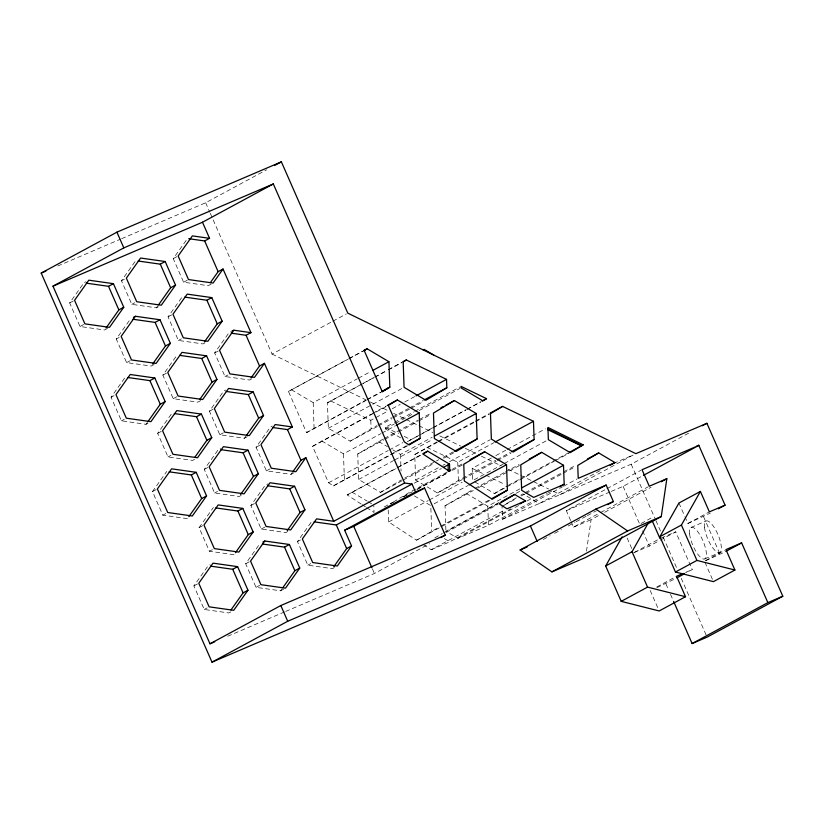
<?xml version="1.0" encoding="UTF-8"?>
<svg xmlns="http://www.w3.org/2000/svg" width="824" height="824" viewBox="0 0 824 824"><rect width="100%" height="100%" fill="white"/><g stroke="black" fill="none" stroke-linecap="round" stroke-linejoin="round"><path stroke-width="0.62" stroke-dasharray="4.12 3.09" d="M586.472 551.184L591.117 519.635L600.16 514.743M107.553 328.405L104.617 329.991L80.021 326.5L69.669 302.923L83.914 282.828L85.871 281.767M158.363 306.786L156.405 307.836L131.809 304.355L121.458 280.778L135.703 260.672M154.15 364.486L151.214 366.072L126.618 362.591L116.266 339.014L130.511 318.909M211.129 284.105L208.194 285.691L183.597 282.21L173.246 258.623L187.491 238.527M156.405 307.836L157.837 305.828M147.98 423.258L146.023 424.308L121.427 420.827L111.075 397.25L125.32 377.145M204.96 342.866L203.003 343.927L178.406 340.446L168.055 316.859L182.3 296.764M200.747 400.577L197.812 402.163L173.215 398.682L162.864 375.095L177.108 355M146.023 424.308L147.455 422.3M194.577 459.339L192.62 460.4L168.024 456.918L157.672 433.331L171.917 413.236M251.557 378.958L249.6 380.019L225.004 376.527L214.652 352.95L228.897 332.855L230.854 331.794M187.429 518.636L162.833 515.154L152.481 491.567L166.726 471.472M247.344 436.668L244.409 438.255L219.812 434.763L209.461 411.186L223.706 391.091L225.663 390.03M241.175 495.43L239.218 496.491L214.621 492.999L204.27 469.423L218.514 449.327L220.472 448.266M244.409 438.255L245.83 436.236M234.026 554.717L209.43 551.235L199.078 527.659L213.323 507.563M293.941 472.749L291.006 474.336L266.409 470.854L256.058 447.267L270.303 427.172L272.26 426.121M230.792 611.902L228.835 612.953L204.239 609.472L193.887 585.895L208.132 565.8L210.089 564.739M287.772 531.521L285.815 532.572L261.218 529.09L250.867 505.503L265.112 485.408L268.047 483.832M291.006 474.336L292.427 472.337M283.559 589.222L280.623 590.808L256.027 587.327L245.676 563.74L259.21 544.654M334.369 567.602L332.412 568.663L307.816 565.171L297.464 541.595L311.709 521.499M280.623 590.808L282.045 588.799M366.196 400.371L306.549 432.61L288.472 391.431L347.656 359.285M377.289 426.533L350.169 441.19L328.343 428.243L327.447 402.792L373.529 377.701M306.549 432.61L365.866 400.114M407.633 445.753L333.349 485.903L328.57 482.782L312.574 446.34L371.397 414.019M350.169 441.19L376.743 425.627M401.937 480.783L380.461 492.392L358.636 479.444L357.74 453.993L383.191 439.038M333.349 485.903L406.551 445.702M432.281 427.986L407.169 441.777L465.941 410.012M361.159 504.041L347.203 494.936L396.035 468.279M462.326 479.537L437.462 492.979L415.636 480.032L414.74 454.57L437.029 441.839M380.461 492.392L401.381 479.887M437.462 492.979L458.391 480.464L495.688 460.307M445.887 529.956L445.032 505.771L473.872 488.993M388.197 509.984L388.619 521.963L416.501 540.153L439.594 526.804M474.82 481.906L494.462 493.555L507.46 485.789M434.815 537.876L442.344 533.571M516.349 497.799L502.032 506.358L502.486 519.264L631.174 464.221L691.089 431.848M520.758 495.162L522.962 493.844L539.277 503.526L600.057 470.679M121.653 238.682L205.65 202.756L266.677 169.775M69.669 302.923L73.583 300.812M121.458 280.778L124.393 279.192M173.246 258.623L177.16 256.511M80.021 326.5L83.935 324.388M131.809 304.355L134.745 302.769M183.597 282.21L187.512 280.098M116.266 339.014L119.202 337.428M168.055 316.859L171.969 314.747M126.618 362.591L130.532 360.479M178.406 340.446L181.342 338.86M111.075 397.25L114.011 395.664M162.864 375.095L166.778 372.984M214.652 352.95L218.566 350.839M121.427 420.827L124.362 419.241M173.215 398.682L177.129 396.56M225.004 376.527L227.939 374.941M210.275 213.313L272.044 354.083L331.691 321.844M332.824 321.236L346.327 313.934M157.672 433.331L161.586 431.22M209.461 411.186L213.375 409.075M348.779 358.677L362.282 351.374M288.472 391.431L348.119 359.192M349.252 358.584L362.756 351.281M168.024 456.918L170.959 455.332M219.812 434.763L223.726 432.651M291.377 389.701L313.192 402.648L357.276 378.824M358.409 378.206L370.841 371.49M152.481 491.567L156.395 489.456M374.663 377.093L387.095 370.378M388.228 369.76L401.782 362.436M204.27 469.423L208.184 467.311M327.447 402.792L359.099 385.683M360.222 385.076L373.787 377.742M374.92 377.135L387.352 370.409M388.485 369.801L402.04 362.467M256.058 447.267L259.972 445.156M366.989 399.506L380.503 392.203M367.329 399.764L380.832 392.461M162.833 515.154L165.768 513.568M328.343 428.243L402.936 387.929M214.621 492.999L217.557 491.413M372.53 413.411L386.096 406.077M266.409 470.854L270.323 468.743M312.574 446.34L386.034 406.634M330.579 400.917L370.8 420.302L387.754 411.145M392.276 408.704L400.186 404.429M404.708 401.978L414.884 396.488M377.876 425.019L391.441 417.686M392.564 417.078L408.395 408.519M409.528 407.911L423.083 400.577M378.422 425.915L391.987 418.592M393.12 417.974L410.074 408.817M411.197 408.199L423.629 401.484M199.078 527.659L202.992 525.547M400.618 437.884L385.344 428.83L385.292 427.296L393.202 423.021M394.336 422.403L413.545 412.021M414.678 411.413L459.885 386.981M385.344 428.83L394.387 423.938M395.52 423.33L413.597 413.555M419.251 410.496L459.947 388.506M321.669 440.902L343.484 453.849L380.791 433.682M381.914 433.074L395.479 425.74M250.867 505.503L254.781 503.392M384.314 438.43L418.221 420.106M419.354 419.488L431.786 412.773M357.74 453.993L383.737 439.944M384.87 439.326L397.302 432.61M398.425 432.003L417.644 421.61M418.777 421.002L431.209 414.287M328.57 482.782L388.228 450.543M389.35 449.935L402.854 442.632M433.414 427.378L466.188 409.662M467.321 409.054L480.886 401.721M467.074 409.394L480.639 402.071M209.43 551.235L212.365 549.649M261.218 529.09L265.132 526.979M392.852 449.894L400.495 454.426L432.137 437.328M358.636 479.444L393.676 460.513M394.799 459.895L432.106 439.738M438.152 441.221L474.325 421.682M475.458 421.064L489.013 413.741M414.74 454.57L437.348 442.354M438.471 441.746L474.645 422.197M475.778 421.589L489.343 414.256M397.168 467.661L422.032 454.23M347.203 494.936L421.806 454.621M193.887 585.895L197.801 583.783M245.676 563.74L249.59 561.628M404.78 478.054L438.687 459.72M443.209 457.279L453.375 451.779M403.06 480.176L433.579 463.685M443.755 458.185L453.921 452.685M297.464 541.595L300.399 540.008M415.636 480.032L438.244 467.816M442.766 465.364L445.022 464.149M449.543 461.697L490.228 439.707M414.297 483.152L441.314 468.547M426.853 447.329L457.742 462.223L493.916 442.684M447.391 471.915L408.962 492.68L390.236 503.876L393.687 502.135M451.913 469.474L462.079 463.974M384.169 506.976L393.172 502.104M403.307 496.635L412.309 491.763M416.81 489.332L448.328 472.296M403.853 496.635L407.241 494.812M417.418 489.312L447.937 472.822M452.458 470.37L462.625 464.88M204.239 609.472L207.174 607.885M503.155 464.118L472.636 480.608L472.204 468.362L491.341 458.02M495.842 455.59L505.977 450.12M507.1 449.502L545.364 428.82M256.027 587.327L259.941 585.215M496.821 459.699L510.375 452.366M463.459 478.929L496.233 461.213M497.366 460.595L510.932 453.272M307.816 565.171L310.751 563.595M388.619 521.963L428.181 500.58M429.314 499.972L462.089 482.256M504.288 463.51L547.239 440.294M434.176 503.794L468.084 485.47M475.005 488.375L504.391 472.492M505.524 471.884L519.079 464.551M445.032 505.771L473.285 490.507M477.807 488.055L519.625 465.457M508.583 485.182L519.841 479.094M520.964 478.487L568.241 452.942M494.462 493.555L505.761 487.447M506.894 486.84L554.367 461.183M555.5 460.575L569.054 453.241M440.716 526.196L490.455 499.323M416.501 540.153L489.971 500.446M465.962 493.267L487.787 506.214L520.562 488.498M499.045 502.516L445.928 531.233L457.897 538.329L488.457 525.269L547.229 493.504M516.009 493.36L520.521 490.919M443.477 532.953L498.86 503.021M446.042 532.459L498.036 504.36M285.701 611.429L374.426 573.483L429.531 543.706M525.218 492.628L562.524 472.471M563.647 471.853L576.079 465.138M504.298 505.133L516.73 498.417M521.252 495.976L524.641 494.143M525.774 493.535L561.937 473.985M563.07 473.367L575.502 466.652M423.433 544.674L431.209 549.742L504.679 510.046M431.209 549.742L449.76 541.811L510.798 508.83M457.897 538.329L520.068 504.731M526.845 501.074L531.367 498.623M548.362 492.886L551.75 491.053M502.486 519.264L562.39 486.891M563.523 486.273L577.088 478.95M570.651 520.541L566.304 510.643L605.867 489.26M606.989 488.653L640.907 470.329M611.274 491.403L623.109 486.345L642.329 475.963M543.325 539.442L550.102 535.775M554.624 533.324L561.401 529.667M568.189 526L574.967 522.334M576.1 521.726L586.276 516.226M587.399 515.618L596.442 510.726M571.135 521.644L573.556 527.144L599.542 513.095M600.675 512.487L648.148 486.829M604.682 512.301L651.022 487.262M641.144 523.456L651.022 518.111M634.738 552.204L657.799 539.741M684.909 516.658L687.906 523.467L709.371 511.869M633.635 552.791L649.333 546.085L659.221 540.74M660.323 540.142L675.69 531.841L692.253 569.569L686.763 572.536M687.906 523.467L710.381 513.095M656.79 586.966L676.556 576.285M705.591 560.588L724.801 550.205M656.934 587.646L675.783 578.469M705.581 560.722L724.677 552.039M57.762 266.008L120.469 239.187M613.561 463.376L633.275 454.951L560.155 494.606L553.213 491.217M227.723 636.221L284.517 611.933M566.304 510.643L610.1 491.907M573.556 527.144L591.117 519.635M661.116 538.072L675.69 531.841M691.027 527.442L705.983 521.046M704.829 558.878L719.785 552.492M685.527 572.443L692.253 569.569M385.292 427.296L398.6 433.712M404.151 436.39L410.805 439.594M272.044 354.083L365.763 399.794M370.388 402.05L387.743 410.517M393.532 413.339L405.099 418.983M406.263 419.54L417.83 425.184M418.994 425.751L432.878 432.528M439.82 435.906L460.647 446.072M465.272 448.328L476.839 453.973M481.474 456.228L501.136 465.817M508.078 469.206L519.656 474.851M520.809 475.417L532.386 481.062M533.54 481.618L548.578 488.962M472.204 468.362L484.718 474.542M485.851 475.108L505.184 484.667M378.669 441.479L387.393 446.659M414.41 495.924L430.777 505.627M444.352 538.608L449.76 541.811M351.961 492.103L367.236 501.167M368.328 501.806L371.603 503.752M362.23 504.741L365.454 506.842M366.526 507.543L374.044 512.446L373.797 505.617M703.603 516.761L720.155 554.49M678.935 503.031L684.414 515.525M704.963 562.339L712.441 579.365M631.174 464.221L655.441 519.511M655.956 520.696L660.601 531.284M663.186 537.166L677.122 568.921M681.252 578.335L706.559 635.984M623.109 486.345L639.568 523.827M642.648 530.852L649.333 546.085M665.895 583.814L668.47 589.665M670.53 594.351L673.095 600.212M627.157 538.031L632.142 549.392M650.198 590.53L658.18 608.689M372.407 568.879L374.426 573.483M205.65 202.756L209.76 212.139M487.787 506.214L488.457 525.269M457.742 462.223L458.391 480.464M430.87 508.171L431.673 531.089M400.495 454.426L401.072 470.978M370.8 420.302L371.099 428.676M343.484 453.849L344.381 479.3M313.192 402.648L314.088 428.099M704.541 527.514A17.17 5.531 66.8 0 0 718.281 552.636A17.17 5.531 66.8 0 0 715.809 530.151A17.17 5.531 66.8 0 0 704.541 527.514M689.595 533.911A17.17 5.531 66.8 0 0 703.325 559.033A17.17 5.531 66.8 0 0 700.864 536.537A17.17 5.531 66.8 0 0 689.595 533.911"/><path stroke-width="1.24" d="M673.61 601.386L692.119 643.554L707.074 637.158L782.8 596.226L706.91 423.299L635.881 453.674L347.8 313.141L281.375 161.834L116.926 232.162L41.2 273.084L211.995 662.166L287.72 621.245L606.155 485.058L613.396 501.569L595.834 509.077L520.109 549.999L551.905 571.877L585.545 557.498L661.27 516.566L666.843 478.703L649.281 486.222L642.03 469.711L698.845 445.413L643.462 475.345M683.281 573.401L676.556 576.285L685.527 596.72L659.169 610.965L621.203 601.355L605.671 565.985L622.141 536.846M605.671 565.985L632.029 551.74L648.488 522.601M692.119 643.554L767.855 602.622L741.631 542.882L725.934 549.598L734.905 570.033L713.429 581.641L675.464 572.021L659.931 536.651L678.935 503.031L700.4 491.434L709.371 511.869L725.069 505.153L698.711 445.114L696.61 446.371M659.931 536.651L681.407 525.053L700.4 491.434M106.049 327.983L118.862 309.896L123.755 307.249L113.403 283.672L88.807 280.181L74.562 300.286L84.913 323.863L109.51 327.344L123.755 307.249M135.404 316.272L121.159 336.367L131.51 359.954L156.107 363.436L170.352 343.34L160 319.753L135.404 316.272L133.447 317.333M158.548 304.829L170.65 287.741L175.543 285.104L165.191 261.517L140.595 258.036L126.35 278.131L136.702 301.718L161.298 305.199L175.543 285.104M152.646 364.064L165.459 345.977L170.352 343.34M210.326 282.683L218.133 271.663L223.026 269.026L250.949 332.649L246.067 335.286L231.348 333.195M223.026 269.026L213.086 283.054L188.49 279.563L178.138 255.986L192.383 235.891L209.543 238.321L202.488 222.233L273.321 183.948L404.605 483.008L412.031 484.059L415.481 491.918L344.638 530.203L351.539 545.921L337.294 566.016L312.698 562.534L302.346 538.958L316.591 518.863L333.761 521.293L404.605 483.008M148.166 421.301L160.268 404.213L165.16 401.576L154.809 377.989L130.213 374.508L115.968 394.603L126.319 418.19L150.916 421.672L165.16 401.576M204.424 341.919L217.248 323.832L222.14 321.185L211.789 297.608L187.192 294.127L172.947 314.222L183.299 337.799L207.895 341.291L222.14 321.185M250.949 332.649L233.789 330.208L219.544 350.303L229.896 373.89L254.482 377.371L264.432 363.343L292.355 426.966L287.473 429.613L272.754 427.522M199.954 399.146L212.056 382.068L216.949 379.421L206.597 355.844L182.001 352.363L167.756 372.458L178.108 396.035L202.704 399.527L216.949 379.421M194.763 457.382L206.865 440.304L211.758 437.657L201.406 414.081L176.81 410.599L162.565 430.695L172.916 454.271L197.513 457.763L211.758 437.657M251.021 378.01L259.539 365.99L264.432 363.343M188.851 516.627L201.674 498.541L206.567 495.894L196.215 472.317L171.619 468.835L157.374 488.931L167.725 512.507L192.322 515.999L206.567 495.894M246.551 435.237L258.654 418.149L263.536 415.512L253.184 391.936L228.588 388.444L214.353 408.539L224.695 432.126L249.291 435.608L263.536 415.512M240.639 494.472L253.462 476.385L258.345 473.748L247.993 450.172L223.397 446.68L209.162 466.775L219.503 490.362L244.1 493.844L258.345 473.748M235.448 552.708L248.271 534.621L253.153 531.985L242.802 508.408L218.206 504.916L203.971 525.012L214.312 548.599L238.909 552.08L253.153 531.985M293.138 471.328L300.945 460.307L305.838 457.67L333.761 521.293M305.838 457.67L295.888 471.699L271.292 468.207L260.94 444.63L275.185 424.535L292.355 426.966M264.803 541.008L250.558 561.103L260.909 584.679L285.506 588.171L299.751 568.076L289.399 544.489L264.803 541.008L262.856 542.068M230.977 609.945L243.08 592.858L247.962 590.221L237.611 566.644L213.014 563.153L198.78 583.248L209.121 606.835L233.717 610.316L247.962 590.221M287.236 530.563L300.06 512.476L304.942 509.84L294.59 486.253L269.994 482.771L255.749 502.867L266.101 526.443L290.697 529.935L304.942 509.84M282.756 587.79L294.868 570.713L299.751 568.076M333.833 566.654L346.657 548.568L351.539 545.921M363.724 350.705L365.66 349.551M367.102 348.768L364.198 350.509L382.274 391.678L389.824 387.167L388.928 361.715L367.102 348.768L363.415 350.767M406.304 359.985L403.173 361.86L404.069 387.321L425.895 400.258L446.824 387.754L446.526 379.38L406.304 359.985L402.915 361.818M423.165 349.912L424.103 349.355L433.712 355.051M381.914 391.822L388.382 387.95M397.395 399.97L388.3 405.408L404.296 441.849L409.075 444.97L420.116 438.368L419.22 412.917L397.395 399.97L387.218 405.47M454.395 400.557L433.465 413.061L434.361 438.523L456.187 451.47L477.117 438.955L476.221 413.504L454.395 400.557L445.351 405.439M486.531 398.672L482.895 400.845L461.069 387.898L461.018 386.363L486.531 398.672L482.009 401.113M427.687 451.171L422.939 454.014L449.77 471.524L449.513 464.118L427.687 451.171L423.165 453.612M502.578 406.407L490.465 413.648L491.362 439.099L513.187 452.046L534.117 439.542L533.468 421.301L502.578 406.407L490.146 413.123M484.687 451.758L463.757 464.262L464.345 481.031L492.237 499.231L507.409 490.156L506.513 464.705L484.687 451.758L469.989 459.699M541.687 452.335L520.758 464.849L521.654 490.301L533.622 497.408L564.183 484.337L563.513 465.282L541.687 452.335L529.255 459.061M583.186 444.857L570.187 452.634L548.362 439.686L547.929 427.44L583.186 444.857L569.363 452.335M514.681 494.472L499.159 503.752L506.935 508.82L525.485 500.889L514.681 494.472L501.116 501.806M598.688 452.922L577.758 465.426L578.211 478.332L615.003 462.604L598.688 452.922L587.388 459.03M274.598 165.5L281.375 161.834M214.714 641.783L209.976 643.812L52.983 286.165L123.827 247.88L273.321 183.948M86.376 283.178L108.51 286.309L113.403 283.672M138.164 261.023L160.299 264.164L165.191 261.517M188.717 238.703L204.661 240.958L209.543 238.321M132.973 319.259L155.108 322.4L160 319.753M184.761 297.114L206.896 300.245L211.789 297.608M231.832 331.269L233.789 330.208M127.782 377.495L149.917 380.637L154.809 377.989M179.57 355.35L201.705 358.481L206.597 355.844M174.379 413.586L196.514 416.717L201.406 414.081M226.167 391.441L248.302 394.572L253.184 391.936M373.097 370.264L388.928 361.715M169.188 471.822L191.322 474.954L196.215 472.317M220.976 449.677L243.111 452.809L247.993 450.172M381.625 391.596L389.824 387.167M416.007 395.87L446.526 379.38M424.216 399.97L446.824 387.754M396.612 425.132L419.22 412.917M215.785 507.914L237.92 511.045L242.802 508.408M267.573 485.758L289.708 488.9L294.59 486.253M440.83 407.88L443.096 406.665M408.807 444.486L420.116 438.368M434.403 436.102L476.221 413.504M210.594 566.139L232.728 569.281L237.611 566.644M454.508 451.171L477.117 438.955M262.382 543.995L284.517 547.136L289.399 544.489M314.16 521.85L336.305 524.981L412.031 484.059M443.57 467.332L449.513 464.118M495.039 442.066L533.468 421.301M448.514 471.307L450.779 470.082M344.638 530.203L353.723 526.32L424.566 488.035L445.269 535.198L440.768 537.629M511.508 451.758L534.117 439.542M469.206 484.862L506.513 464.705M209.976 643.812L280.819 605.527L445.269 535.198M491.578 498.705L507.409 490.156M521.695 487.89L563.513 465.282M519.841 503.938L525.485 500.889M559.661 486.778L564.183 484.337M610.193 465.21L615.003 462.604M702.388 425.74L706.91 423.299M211.995 662.166L530.429 525.99L606.155 485.058M607.751 504.618L613.396 501.569M661.198 481.762L666.843 478.703M551.905 571.877L627.63 530.955L661.27 516.566M718.291 508.82L725.069 505.153M621.203 601.355L647.561 587.11L685.527 596.72M675.464 572.021L696.929 560.423L734.905 570.033M676.885 577.881L684.569 573.72M725.81 551.431L741.631 542.882M41.2 273.084L45.928 271.065M52.983 286.165L202.488 222.233M415.481 491.918L424.566 488.035M520.109 549.999L527.133 547.002M767.855 602.622L782.8 596.226M547.651 429.613L581.363 445.866M547.63 428.779L581.744 445.64M595.834 509.077L627.63 530.955M681.407 525.053L696.929 560.423M652.021 520.387L659.993 538.556M632.029 551.74L647.561 587.11M530.429 525.99L537.186 541.389M353.723 526.32L371.902 567.726M336.305 524.981L346.657 548.568M204.661 240.958L218.133 271.663M246.067 335.286L259.539 365.99M287.473 429.613L300.945 460.307M206.896 300.245L217.248 323.832M248.302 394.572L258.654 418.149M289.708 488.9L300.06 512.476M160.299 264.164L170.65 287.741M201.705 358.481L212.056 382.068M243.111 452.809L253.462 476.385M284.517 547.136L294.868 570.713M116.926 232.162L123.827 247.88M280.819 605.527L287.72 621.245M155.108 322.4L165.459 345.977M196.514 416.717L206.865 440.304M237.92 511.045L248.271 534.621M108.51 286.309L118.862 309.896M149.917 380.637L160.268 404.213M191.322 474.954L201.674 498.541M232.728 569.281L243.08 592.858M448.071 464.901L448.287 471.071"/></g></svg>
